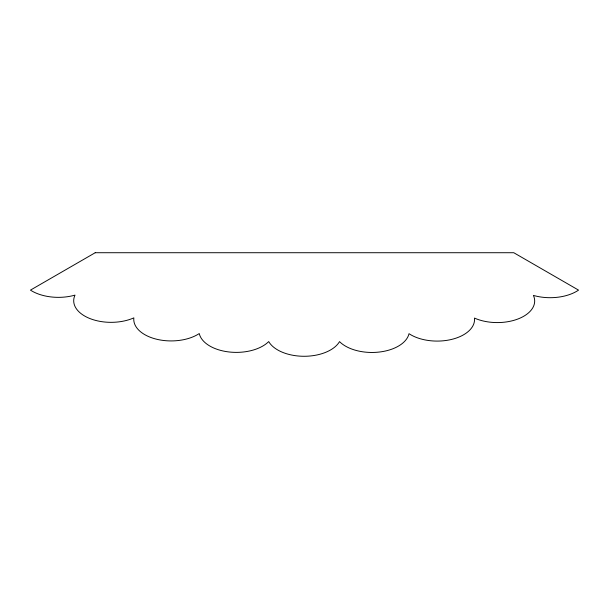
<?xml version="1.0" encoding="UTF-8"?>
<svg xmlns="http://www.w3.org/2000/svg" width="609" height="609" viewBox="0 0 609 609"><rect width="100%" height="100%" fill="white"/><g stroke="black" fill="none" stroke-linecap="round" stroke-linejoin="round"><path stroke-width="0.91" d="M95.225 252.72L30.45 290.12A37.438 21.612 0 0 0 75.006 295.114A37.37 21.574 0 0 0 90.277 318.69A37.37 21.574 0 0 0 133.851 317.868A37.37 21.574 0 0 0 156.795 339.274A37.37 21.574 0 0 0 199.257 333.557A37.37 21.574 0 0 0 228.992 351.964A37.37 21.574 0 0 0 268.706 341.58A37.37 21.574 0 0 0 304.089 356.28A37.37 21.574 0 0 0 339.525 341.619A37.37 21.574 0 0 0 379.201 352.055A37.37 21.574 0 0 0 409.004 333.686A37.37 21.574 0 0 0 451.444 339.457A37.37 21.574 0 0 0 474.464 318.081A37.37 21.574 0 0 0 518.038 318.956A37.37 21.574 0 0 0 533.393 295.403A37.301 21.536 0 0 0 578.55 290.12L513.775 252.72L95.225 252.72"/></g></svg>
